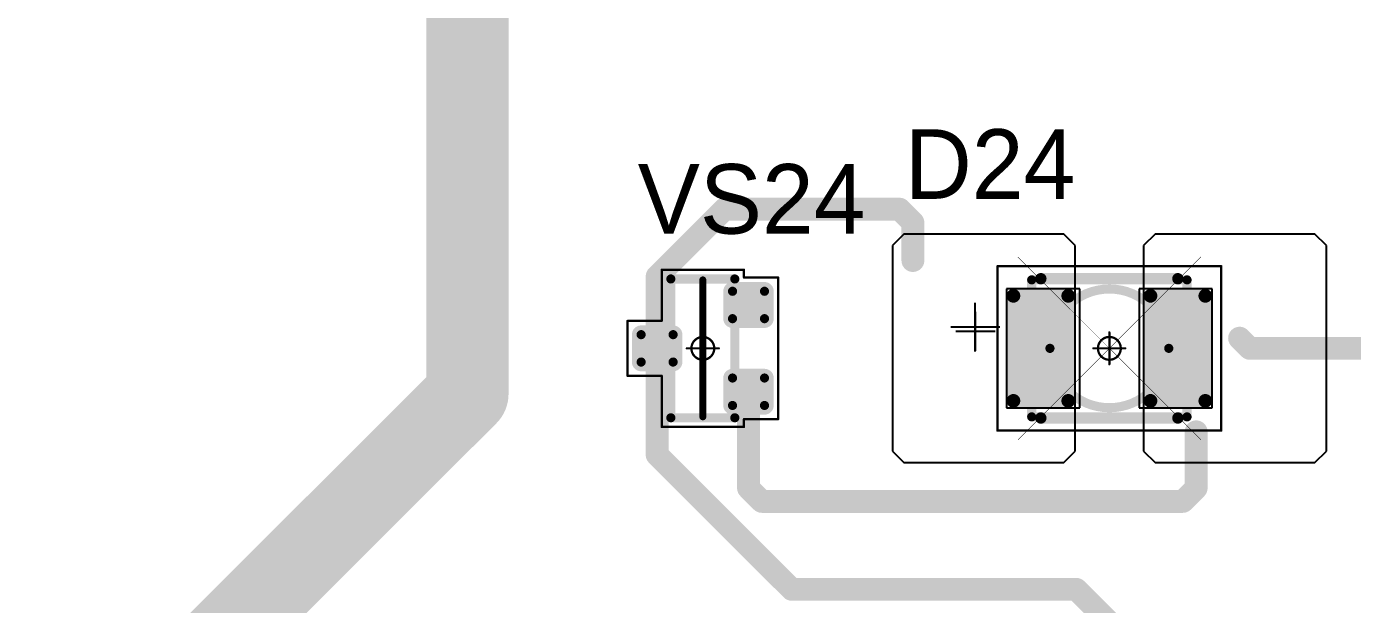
# Model space of a CAD drawing. Header units: millimetres. Extents: x 0 to 395, y 0 to 190.
# Drawn here: x 93.3 to 122.32, y 50.92 to 63.58 of the extents above; entities that cross this region are included whole.
import ezdxf

# ---------------------------------------------------------------- set-up
doc = ezdxf.new("R2010")
doc.units = ezdxf.units.MM
for name, color, linetype in [('Mechanical13', 56, 'Continuous'), ('Mechanical15', 56, 'Continuous'), ('Mechanical5', 56, 'Continuous'), ('TopLayer', 1, 'Continuous'), ('TopOverlay', 2, 'Continuous'), ('TopPaste', 8, 'Continuous'), ('TopSolder', 216, 'Continuous')]:
    doc.layers.add(name, color=color, linetype=linetype)

# ---------------------------------------------------------------- blocks, each defined once
blk = doc.blocks.new('SOT23_1160')
at = {"layer": 'Mechanical13', "const_width": 0.2}
for points in [[(0.7, 1.52), (-0.7, 1.52)], [(-0.7, 1.52), (-0.7, -1.52)], [(0.7, 1.52), (0.7, -1.52)], [(0.7, -1.52), (-0.7, -1.52)]]:
    blk.add_lwpolyline(points, dxfattribs=at)
at = {"layer": 'Mechanical13', "const_width": 0.1}
for points in [[(-0.75, 1.52, 1), (-0.65, 1.52, 1)], [(-0.75, 1.52, 1), (-0.65, 1.52, 1)], [(0.65, 1.52, 1), (0.75, 1.52, 1)], [(0.65, 1.52, 1), (0.75, 1.52, 1)], [(-0.75, -1.52, 1), (-0.65, -1.52, 1)], [(-0.75, -1.52, 1), (-0.65, -1.52, 1)], [(0.65, -1.52, 1), (0.75, -1.52, 1)], [(0.65, -1.52, 1), (0.75, -1.52, 1)]]:
    blk.add_lwpolyline(points, format="xyb", close=True, dxfattribs=at)
at = {"layer": 'Mechanical15', "const_width": 0.05}
for points in [[(-0.9, 1.72), (-0.9, 1.55)], [(0.9, 1.72), (-0.9, 1.72)], [(0.9, 1.72), (0.9, 0.6)], [(-1.65, 1.55), (-1.65, -1.55)], [(-0.9, 1.55), (-1.65, 1.55)], [(1.65, 0.6), (0.9, 0.6)], [(1.65, 0.6), (1.65, -0.6)], [(0, 0.35), (0, -0.35)], [(0.35, 0), (-0.35, 0)], [(1.65, -0.6), (0.9, -0.6)], [(0.9, -0.6), (0.9, -1.72)], [(-0.9, -1.55), (-1.65, -1.55)], [(-0.9, -1.55), (-0.9, -1.72)], [(0.9, -1.72), (-0.9, -1.72)]]:
    blk.add_lwpolyline(points, dxfattribs=at)
at = {"layer": 'Mechanical15'}
for points, const_width in [([(-0.913, 1.72, 1), (-0.888, 1.72, 1)], 0.025), ([(-0.913, 1.72, 1), (-0.888, 1.72, 1)], 0.025), ([(0.888, 1.72, 1), (0.913, 1.72, 1)], 0.025), ([(0.888, 1.72, 1), (0.913, 1.72, 1)], 0.025), ([(-1.662, 1.55, 1), (-1.637, 1.55, 1)], 0.025), ([(-1.662, 1.55, 1), (-1.637, 1.55, 1)], 0.025), ([(-0.913, 1.55, 1), (-0.888, 1.55, 1)], 0.025), ([(-0.913, 1.55, 1), (-0.888, 1.55, 1)], 0.025), ([(0.888, 0.6, 1), (0.913, 0.6, 1)], 0.025), ([(0.888, 0.6, 1), (0.913, 0.6, 1)], 0.025), ([(1.637, 0.6, 1), (1.662, 0.6, 1)], 0.025), ([(1.637, 0.6, 1), (1.662, 0.6, 1)], 0.025), ([(-0.012, 0.35, 1), (0.012, 0.35, 1)], 0.025), ([(-0.362, 0, 1), (-0.337, 0, 1)], 0.025), ([(0.25, 0, 1), (-0.25, 0, 1)], 0.05), ([(-0.262, 0, 1), (-0.238, 0, 1)], 0.025), ([(0.238, 0, 1), (0.262, 0, 1)], 0.025), ([(0.337, 0, 1), (0.362, 0, 1)], 0.025), ([(-0.012, -0.35, 1), (0.012, -0.35, 1)], 0.025), ([(0.888, -0.6, 1), (0.913, -0.6, 1)], 0.025), ([(0.888, -0.6, 1), (0.913, -0.6, 1)], 0.025), ([(1.637, -0.6, 1), (1.662, -0.6, 1)], 0.025), ([(1.637, -0.6, 1), (1.662, -0.6, 1)], 0.025), ([(-1.662, -1.55, 1), (-1.637, -1.55, 1)], 0.025), ([(-1.662, -1.55, 1), (-1.637, -1.55, 1)], 0.025), ([(-0.913, -1.55, 1), (-0.888, -1.55, 1)], 0.025), ([(-0.913, -1.55, 1), (-0.888, -1.55, 1)], 0.025), ([(-0.913, -1.72, 1), (-0.888, -1.72, 1)], 0.025), ([(-0.913, -1.72, 1), (-0.888, -1.72, 1)], 0.025), ([(0.888, -1.72, 1), (0.913, -1.72, 1)], 0.025), ([(0.888, -1.72, 1), (0.913, -1.72, 1)], 0.025)]:
    blk.add_lwpolyline(points, format="xyb", close=True, dxfattribs=dict(at, const_width=const_width))
at = {"layer": 'TopLayer', "const_width": 0.1}
for points in [[(-1.4, 1.25, 1), (-1.3, 1.25, 1)], [(-0.7, 1.25, 1), (-0.6, 1.25, 1)], [(-1.4, 0.65, 1), (-1.3, 0.65, 1)], [(-0.7, 0.65, 1), (-0.6, 0.65, 1)], [(0.6, 0.3, 1), (0.7, 0.3, 1)], [(1.3, 0.3, 1), (1.4, 0.3, 1)], [(0.6, -0.3, 1), (0.7, -0.3, 1)], [(1.3, -0.3, 1), (1.4, -0.3, 1)], [(-1.4, -0.65, 1), (-1.3, -0.65, 1)], [(-0.7, -0.65, 1), (-0.6, -0.65, 1)], [(-1.4, -1.25, 1), (-1.3, -1.25, 1)], [(-0.7, -1.25, 1), (-0.6, -1.25, 1)]]:
    blk.add_lwpolyline(points, format="xyb", close=True, dxfattribs=at)
at = {"layer": 'TopLayer'}
for points in [[(-1.45, 1.25), (-1.45, 0.65), (-0.55, 1.25), (-0.55, 0.65)], [(-1.35, 1.35), (-1.35, 0.55), (-0.65, 1.35), (-0.65, 0.55)], [(0.55, 0.3), (0.55, -0.3), (1.45, 0.3), (1.45, -0.3)], [(0.65, 0.4), (0.65, -0.4), (1.35, 0.4), (1.35, -0.4)], [(-1.35, -0.55), (-1.35, -1.35), (-0.65, -0.55), (-0.65, -1.35)], [(-1.45, -0.65), (-1.45, -1.25), (-0.55, -0.65), (-0.55, -1.25)]]:
    blk.add_solid(points, dxfattribs=at)
at = {"layer": 'TopOverlay', "const_width": 0.15}
blk.add_lwpolyline([(0, 1.5), (0, -1.5)], dxfattribs=at)
at = {"layer": 'TopOverlay', "const_width": 0.075}
for points in [[(-0.038, 1.5, 1), (0.038, 1.5, 1)], [(-0.038, -1.5, 1), (0.038, -1.5, 1)]]:
    blk.add_lwpolyline(points, format="xyb", close=True, dxfattribs=at)
at = {"layer": 'TopPaste', "const_width": 0.075}
for points in [[(-1.387, 1.25, 1), (-1.313, 1.25, 1)], [(-0.687, 1.25, 1), (-0.613, 1.25, 1)], [(-1.387, 0.65, 1), (-1.313, 0.65, 1)], [(-0.687, 0.65, 1), (-0.613, 0.65, 1)], [(0.613, 0.3, 1), (0.687, 0.3, 1)], [(1.313, 0.3, 1), (1.387, 0.3, 1)], [(0.613, -0.3, 1), (0.687, -0.3, 1)], [(1.313, -0.3, 1), (1.387, -0.3, 1)], [(-1.387, -0.65, 1), (-1.313, -0.65, 1)], [(-0.687, -0.65, 1), (-0.613, -0.65, 1)], [(-1.387, -1.25, 1), (-1.313, -1.25, 1)], [(-0.687, -1.25, 1), (-0.613, -1.25, 1)]]:
    blk.add_lwpolyline(points, format="xyb", close=True, dxfattribs=at)
at = {"layer": 'TopPaste'}
for points in [[(-1.425, 1.25), (-1.425, 0.65), (-0.575, 1.25), (-0.575, 0.65)], [(-1.35, 1.325), (-1.35, 0.575), (-0.65, 1.325), (-0.65, 0.575)], [(0.575, 0.3), (0.575, -0.3), (1.425, 0.3), (1.425, -0.3)], [(0.65, 0.375), (0.65, -0.375), (1.35, 0.375), (1.35, -0.375)], [(-1.35, -0.575), (-1.35, -1.325), (-0.65, -0.575), (-0.65, -1.325)], [(-1.425, -0.65), (-1.425, -1.25), (-0.575, -0.65), (-0.575, -1.25)]]:
    blk.add_solid(points, dxfattribs=at)
at = {"layer": 'TopSolder', "const_width": 0.202}
for points in [[(-1.451, 1.25, 1), (-1.249, 1.25, 1)], [(-0.751, 1.25, 1), (-0.549, 1.25, 1)], [(-1.451, 0.65, 1), (-1.249, 0.65, 1)], [(-0.751, 0.65, 1), (-0.549, 0.65, 1)], [(0.549, 0.3, 1), (0.751, 0.3, 1)], [(1.249, 0.3, 1), (1.451, 0.3, 1)], [(0.549, -0.3, 1), (0.751, -0.3, 1)], [(1.249, -0.3, 1), (1.451, -0.3, 1)], [(-1.451, -0.65, 1), (-1.249, -0.65, 1)], [(-0.751, -0.65, 1), (-0.549, -0.65, 1)], [(-1.451, -1.25, 1), (-1.249, -1.25, 1)], [(-0.751, -1.25, 1), (-0.549, -1.25, 1)]]:
    blk.add_lwpolyline(points, format="xyb", close=True, dxfattribs=at)
at = {"layer": 'TopSolder'}
for points in [[(-1.35, 1.452), (-1.35, 0.448), (-0.65, 1.452), (-0.65, 0.448)], [(-1.552, 1.25), (-1.552, 0.65), (-0.448, 1.25), (-0.448, 0.65)], [(0.448, 0.3), (0.448, -0.3), (1.552, 0.3), (1.552, -0.3)], [(0.65, 0.502), (0.65, -0.502), (1.35, 0.502), (1.35, -0.502)], [(-1.35, -0.448), (-1.35, -1.452), (-0.65, -0.448), (-0.65, -1.452)], [(-1.552, -0.65), (-1.552, -1.25), (-0.448, -0.65), (-0.448, -1.25)]]:
    blk.add_solid(points, dxfattribs=at)
blk = doc.blocks.new('T66G_4_1308')
at = {"layer": 'Mechanical13'}
for p, q in [((2.936, 0.071), (2.936, -1)), ((2.4, -0.464), (3.471, -0.464))]:
    blk.add_line(p, q, dxfattribs=at)
at = {"layer": 'Mechanical13', "const_width": 0.2}
for points in [[(1.7, 1.5), (-1.7, 1.5)], [(-1.7, 1.5), (-1.7, -1.5)], [(1.7, 1.5), (1.7, -1.5)], [(1.7, -1.5), (-1.7, -1.5)]]:
    blk.add_lwpolyline(points, dxfattribs=at)
at = {"layer": 'Mechanical13'}
for points, const_width in [([(-1.75, 1.5, 1), (-1.65, 1.5, 1)], 0.1), ([(-1.75, 1.5, 1), (-1.65, 1.5, 1)], 0.1), ([(1.65, 1.5, 1), (1.75, 1.5, 1)], 0.1), ([(1.65, 1.5, 1), (1.75, 1.5, 1)], 0.1), ([(1.3, 0, 1), (-1.3, 0, 1)], 0.2), ([(-1.35, 0, 1), (-1.25, 0, 1)], 0.1), ([(1.25, 0, 1), (1.35, 0, 1)], 0.1), ([(-1.75, -1.5, 1), (-1.65, -1.5, 1)], 0.1), ([(-1.75, -1.5, 1), (-1.65, -1.5, 1)], 0.1), ([(1.65, -1.5, 1), (1.75, -1.5, 1)], 0.1), ([(1.65, -1.5, 1), (1.75, -1.5, 1)], 0.1)]:
    blk.add_lwpolyline(points, format="xyb", close=True, dxfattribs=dict(at, const_width=const_width))
at = {"layer": 'Mechanical15', "const_width": 0.05}
for points in [[(-2.45, 1.8), (-2.45, -1.8)], [(2.45, 1.8), (-2.45, 1.8)], [(2.45, 1.8), (2.45, -1.8)], [(0, 0.35), (0, -0.35)], [(0.35, 0), (-0.35, 0)], [(2.45, -1.8), (-2.45, -1.8)]]:
    blk.add_lwpolyline(points, dxfattribs=at)
at = {"layer": 'Mechanical15'}
for points, const_width in [([(-2.462, 1.8, 1), (-2.438, 1.8, 1)], 0.025), ([(-2.462, 1.8, 1), (-2.438, 1.8, 1)], 0.025), ([(2.438, 1.8, 1), (2.462, 1.8, 1)], 0.025), ([(2.438, 1.8, 1), (2.462, 1.8, 1)], 0.025), ([(-0.012, 0.35, 1), (0.012, 0.35, 1)], 0.025), ([(-0.362, 0, 1), (-0.337, 0, 1)], 0.025), ([(0.25, 0, 1), (-0.25, 0, 1)], 0.05), ([(-0.262, 0, 1), (-0.238, 0, 1)], 0.025), ([(0.238, 0, 1), (0.262, 0, 1)], 0.025), ([(0.337, 0, 1), (0.362, 0, 1)], 0.025), ([(-0.012, -0.35, 1), (0.012, -0.35, 1)], 0.025), ([(-2.462, -1.8, 1), (-2.438, -1.8, 1)], 0.025), ([(-2.462, -1.8, 1), (-2.438, -1.8, 1)], 0.025), ([(2.438, -1.8, 1), (2.462, -1.8, 1)], 0.025), ([(2.438, -1.8, 1), (2.462, -1.8, 1)], 0.025)]:
    blk.add_lwpolyline(points, format="xyb", close=True, dxfattribs=dict(at, const_width=const_width))
at = {"layer": 'TopLayer'}
for p, q in [((-4.5, 2.5), (-4.75, 2.25)), ((-1, 2.5), (-4.5, 2.5)), ((-0.75, 2.25), (-1, 2.5)), ((1, 2.5), (0.75, 2.25)), ((4.5, 2.5), (1, 2.5)), ((4.75, 2.25), (4.5, 2.5)), ((-4.75, 2.25), (-4.75, -2.25)), ((-0.75, -2.25), (-0.75, 2.25)), ((0.75, 2.25), (0.75, -2.25)), ((4.75, -2.25), (4.75, 2.25)), ((-4.75, -2.25), (-4.5, -2.5)), ((-1, -2.5), (-0.75, -2.25)), ((0.75, -2.25), (1, -2.5)), ((4.5, -2.5), (4.75, -2.25)), ((-4.5, -2.5), (-1, -2.5)), ((1, -2.5), (4.5, -2.5))]:
    blk.add_line(p, q, dxfattribs=at)
at = {"layer": 'TopLayer', "const_width": 0.15}
for points in [[(-2.175, 1.15, 1), (-2.025, 1.15, 1)], [(-0.975, 1.15, 1), (-0.825, 1.15, 1)], [(0.825, 1.15, 1), (0.975, 1.15, 1)], [(2.025, 1.15, 1), (2.175, 1.15, 1)], [(-2.175, -1.15, 1), (-2.025, -1.15, 1)], [(-0.975, -1.15, 1), (-0.825, -1.15, 1)], [(0.825, -1.15, 1), (0.975, -1.15, 1)], [(2.025, -1.15, 1), (2.175, -1.15, 1)]]:
    blk.add_lwpolyline(points, format="xyb", close=True, dxfattribs=at)
at = {"layer": 'TopLayer'}
for points in [[(-0.9, 1.3), (-2.1, 1.3), (-0.9, -1.3), (-2.1, -1.3)], [(2.1, 1.3), (0.9, 1.3), (2.1, -1.3), (0.9, -1.3)], [(-0.75, 1.15), (-2.25, 1.15), (-0.75, -1.15), (-2.25, -1.15)], [(2.25, 1.15), (0.75, 1.15), (2.25, -1.15), (0.75, -1.15)]]:
    blk.add_solid(points, dxfattribs=at)
at = {"layer": 'TopOverlay'}
for p, q in [((2.928, 0.057), (2.928, -0.8)), ((2.5, -0.372), (3.357, -0.372))]:
    blk.add_line(p, q, dxfattribs=at)
at = {"layer": 'TopOverlay', "const_width": 0.25}
for points in [[(1.5, 1.525), (-1.5, 1.525)], [(1.5, -1.525), (-1.5, -1.525)]]:
    blk.add_lwpolyline(points, dxfattribs=at)
at = {"layer": 'TopOverlay', "const_width": 0.125}
for points in [[(-1.562, 1.525, 1), (-1.438, 1.525, 1)], [(1.438, 1.525, 1), (1.562, 1.525, 1)], [(-1.562, -1.525, 1), (-1.438, -1.525, 1)], [(1.438, -1.525, 1), (1.562, -1.525, 1)]]:
    blk.add_lwpolyline(points, format="xyb", close=True, dxfattribs=at)
at = {"layer": 'TopPaste', "const_width": 0.125}
for points in [[(-2.163, 1.15, 1), (-2.038, 1.15, 1)], [(-0.963, 1.15, 1), (-0.838, 1.15, 1)], [(0.838, 1.15, 1), (0.963, 1.15, 1)], [(2.038, 1.15, 1), (2.163, 1.15, 1)], [(-2.163, -1.15, 1), (-2.038, -1.15, 1)], [(-0.963, -1.15, 1), (-0.838, -1.15, 1)], [(0.838, -1.15, 1), (0.963, -1.15, 1)], [(2.038, -1.15, 1), (2.163, -1.15, 1)]]:
    blk.add_lwpolyline(points, format="xyb", close=True, dxfattribs=at)
at = {"layer": 'TopPaste'}
for points in [[(-0.9, 1.275), (-2.1, 1.275), (-0.9, -1.275), (-2.1, -1.275)], [(2.1, 1.275), (0.9, 1.275), (2.1, -1.275), (0.9, -1.275)], [(-0.775, 1.15), (-2.225, 1.15), (-0.775, -1.15), (-2.225, -1.15)], [(2.225, 1.15), (0.775, 1.15), (2.225, -1.15), (0.775, -1.15)]]:
    blk.add_solid(points, dxfattribs=at)
at = {"layer": 'TopSolder'}
for p, q in [((-2.25, 1.3), (-2.25, -1.3)), ((-0.65, 1.3), (-2.25, 1.3)), ((-0.65, -1.3), (-0.65, 1.3)), ((0.65, 1.3), (0.65, -1.3)), ((2.25, 1.3), (0.65, 1.3)), ((2.25, -1.3), (2.25, 1.3)), ((-2.25, -1.3), (-0.65, -1.3)), ((0.65, -1.3), (2.25, -1.3))]:
    blk.add_line(p, q, dxfattribs=at)

msp = doc.modelspace()

# ---------------------------------------------------------------- linework, layer by layer
at = {"layer": 'Mechanical5'}
for points, const_width in [([(115, 54.527), (119, 58.527)], 0.01), ([(115, 58.527), (119, 54.527)], 0.01), ([(115, 58.527), (119, 58.527)], 0.001), ([(115, 54.527), (115, 58.527)], 0.001), ([(119, 54.527), (119, 58.527)], 0.001), ([(115, 54.527), (119, 54.527)], 0.001)]:
    msp.add_lwpolyline(points, dxfattribs=dict(at, const_width=const_width))
for points, const_width in [([(114.998, 58.527, 1), (115.003, 58.527, 1)], 0.005), ([(115, 58.527, 1), (115, 58.527, 1)], 0.0005), ([(115, 58.527, 1), (115, 58.527, 1)], 0.0005), ([(118.998, 58.527, 1), (119.003, 58.527, 1)], 0.005), ([(119, 58.527, 1), (119, 58.527, 1)], 0.0005), ([(119, 58.527, 1), (119, 58.527, 1)], 0.0005), ([(114.998, 54.527, 1), (115.003, 54.527, 1)], 0.005), ([(115, 54.527, 1), (115, 54.527, 1)], 0.0005), ([(115, 54.527, 1), (115, 54.527, 1)], 0.0005), ([(118.998, 54.527, 1), (119.003, 54.527, 1)], 0.005), ([(119, 54.527, 1), (119, 54.527, 1)], 0.0005), ([(119, 54.527, 1), (119, 54.527, 1)], 0.0005)]:
    msp.add_lwpolyline(points, format="xyb", close=True, dxfattribs=dict(at, const_width=const_width))
at = {"layer": 'TopLayer'}
for points, const_width in [([(102.95, 55.525), (102.95, 67.35)], 1.8), ([(107.102, 58.102), (108.575, 59.575)], 0.5), ([(108.575, 59.575), (112.407, 59.575)], 0.5), ([(112.407, 59.575), (112.7, 59.282)], 0.5), ([(112.7, 58.45), (112.7, 59.282)], 0.5), ([(107.102, 56.527), (107.102, 58.102)], 0.5), ([(119.85, 56.75), (120.073, 56.527)], 0.5), ([(107.102, 54.198), (107.102, 56.527)], 0.5), ([(120.073, 56.527), (124.642, 56.527)], 0.5), ([(94.2, 46.775), (102.95, 55.525)], 1.8), ([(109.102, 53.468), (109.102, 55.577)], 0.5), ([(118.9, 53.468), (118.9, 54.7)], 0.5), ([(107.102, 54.198), (110.05, 51.25)], 0.5), ([(109.102, 53.468), (109.395, 53.175)], 0.5), ([(118.607, 53.175), (118.9, 53.468)], 0.5), ([(109.395, 53.175), (118.607, 53.175)], 0.5), ([(110.05, 51.25), (116.275, 51.25)], 0.5), ([(116.275, 51.25), (118.425, 49.1)], 0.5)]:
    msp.add_lwpolyline(points, dxfattribs=dict(at, const_width=const_width))
for points, const_width in [([(108.45, 59.575, 1), (108.7, 59.575, 1)], 0.25), ([(108.45, 59.575, 1), (108.7, 59.575, 1)], 0.25), ([(112.282, 59.575, 1), (112.532, 59.575, 1)], 0.25), ([(112.282, 59.575, 1), (112.532, 59.575, 1)], 0.25), ([(112.575, 59.282, 1), (112.825, 59.282, 1)], 0.25), ([(112.575, 59.282, 1), (112.825, 59.282, 1)], 0.25), ([(112.575, 58.45, 1), (112.825, 58.45, 1)], 0.25), ([(106.977, 58.102, 1), (107.227, 58.102, 1)], 0.25), ([(106.977, 58.102, 1), (107.227, 58.102, 1)], 0.25), ([(119.725, 56.75, 1), (119.975, 56.75, 1)], 0.25), ([(106.977, 56.527, 1), (107.227, 56.527, 1)], 0.25), ([(106.977, 56.527, 1), (107.227, 56.527, 1)], 0.25), ([(119.948, 56.527, 1), (120.198, 56.527, 1)], 0.25), ([(119.948, 56.527, 1), (120.198, 56.527, 1)], 0.25), ([(102.5, 55.525, 1), (103.4, 55.525, 1)], 0.9), ([(102.5, 55.525, 1), (103.4, 55.525, 1)], 0.9), ([(108.977, 55.577, 1), (109.227, 55.577, 1)], 0.25), ([(118.775, 54.7, 1), (119.025, 54.7, 1)], 0.25), ([(106.977, 54.198, 1), (107.227, 54.198, 1)], 0.25), ([(106.977, 54.198, 1), (107.227, 54.198, 1)], 0.25), ([(108.977, 53.468, 1), (109.227, 53.468, 1)], 0.25), ([(108.977, 53.468, 1), (109.227, 53.468, 1)], 0.25), ([(118.775, 53.468, 1), (119.025, 53.468, 1)], 0.25), ([(118.775, 53.468, 1), (119.025, 53.468, 1)], 0.25), ([(109.27, 53.175, 1), (109.52, 53.175, 1)], 0.25), ([(109.27, 53.175, 1), (109.52, 53.175, 1)], 0.25), ([(118.482, 53.175, 1), (118.732, 53.175, 1)], 0.25), ([(118.482, 53.175, 1), (118.732, 53.175, 1)], 0.25), ([(109.925, 51.25, 1), (110.175, 51.25, 1)], 0.25), ([(109.925, 51.25, 1), (110.175, 51.25, 1)], 0.25), ([(116.15, 51.25, 1), (116.4, 51.25, 1)], 0.25), ([(116.15, 51.25, 1), (116.4, 51.25, 1)], 0.25)]:
    msp.add_lwpolyline(points, format="xyb", close=True, dxfattribs=dict(at, const_width=const_width))

# ---------------------------------------------------------------- block references
at = {"rotation": 180}
for name, p in [('T66G_4_1308', (117, 56.527)), ('SOT23_1160', (108.102, 56.527))]:
    msp.add_blockref(name, p, dxfattribs=at)

# ---------------------------------------------------------------- texts
at = {"layer": 'TopOverlay'}
for s, p in [('D24', (112.517, 59.801)), ('VS24', (106.678, 59.038))]:
    msp.add_text(s, height=1.524, dxfattribs=at).set_placement(p)

doc.saveas('drawing.dxf')
